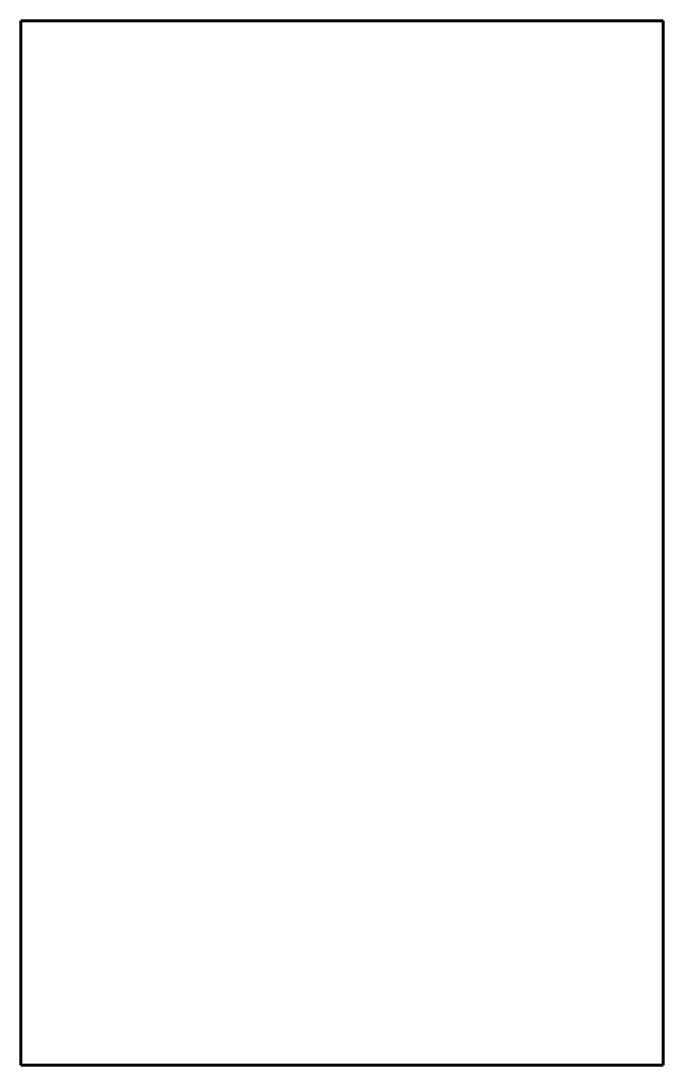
# Model space of a CAD drawing. Header units: millimetres. Extents: x 1180 to 1228, y -159 to -81.
import ezdxf

# ---------------------------------------------------------------- set-up
doc = ezdxf.new("R2010")
doc.units = ezdxf.units.MM
doc.linetypes.add('K5LT_BASIC', pattern=[0])
doc.layers.add('Системный слой', color=7, linetype='Continuous')

msp = doc.modelspace()

# ---------------------------------------------------------------- linework, layer by layer
at = {"layer": 'Системный слой', "color": 150, "linetype": 'K5LT_BASIC', "lineweight": 60, "true_color": 0x0080ff}
for p, q in [((1180, -81), (1228, -81)), ((1180, -159), (1180, -81)), ((1228, -81), (1228, -159)), ((1228, -159), (1180, -159))]:
    msp.add_line(p, q, dxfattribs=at)

doc.saveas('drawing.dxf')
